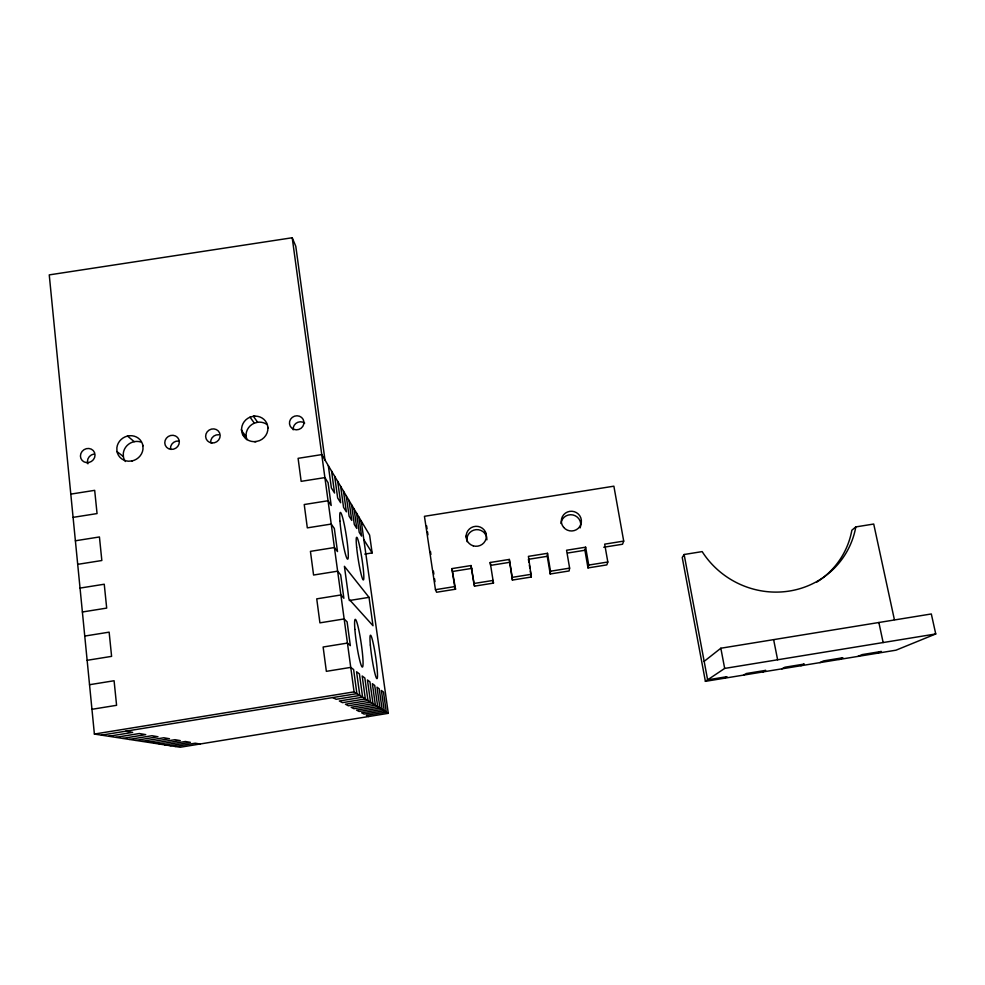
<?xml version="1.0" encoding="UTF-8"?>
<svg xmlns="http://www.w3.org/2000/svg" width="985" height="985" viewBox="0 0 985 985"><rect width="100%" height="100%" fill="white"/><g stroke="black" fill="none" stroke-linecap="round" stroke-linejoin="round"><path stroke-width="1.48" d="M509.54 562.349L490.653 565.365L490.198 562.484L509.319 559.431L512.397 580.067L531.321 577.025L528.416 556.365L547.5 553.311L550.504 571.214L550.221 573.984L569.108 570.955L569.625 568.136L566.572 550.246L585.632 547.192L588.722 565.07L587.983 567.926L606.846 564.898L607.819 562.004L604.679 544.151L623.702 541.097L613.877 486.184L424.437 516.312L435.456 589.683L436.577 592.244L455.55 589.202L451.918 568.616L471.064 565.55L474.524 586.149L493.473 583.108L493.054 580.436L473.871 583.514L471.064 565.55M254.635 415.929L250.03 417.172A13.298 12.645 -25.9 0 0 241.657 430.728L241.867 431.59M267.92 427.305L267.772 430.371A13.298 12.645 -25.9 0 1 259.498 440.627L254.881 441.883M550.221 573.984L547.266 556.303L547.5 553.311M587.983 567.926L584.93 550.258L585.632 547.192M623.702 541.097L622.532 544.237L603.743 547.241M894.368 619.553L873.72 524.032L855.817 526.913A84.932 81.521 30 0 1 789.478 591.037A84.932 81.521 30 0 1 702.157 551.6L684.132 554.506L682.236 557.473L705.395 681.337L896.005 650.186L935.75 633.958L931.317 613.963L720.835 648.229L704.152 661.366M855.817 526.913L851.865 530.213A83.91 80.585 30.2 0 1 816.836 582.073M705.395 681.337L724.677 668.421L935.75 633.958M724.529 678.209L726.992 676.683L707.624 679.847L684.132 554.506M743.638 675.082L746.334 673.518L765.677 670.366L762.747 671.967M781.831 668.84L784.996 667.202L804.302 664.05L800.891 665.725M819.951 662.609L823.583 660.898L842.864 657.746L838.986 659.507M858.009 656.392L862.121 654.606L881.353 651.454L877.019 653.289M241.35 429.509L242.458 433.942L246.915 439.679L246.127 436.515A13.088 12.46 -26.1 0 1 254.364 423.156L257.651 422.269A13.088 12.46 -26.1 0 1 267.157 424.621M101.455 735.142L356.902 693.637L353.615 669.541L350.746 667.387L326.355 671.339L323.129 647.01L347.434 643.082L350.34 645.631L347.102 621.867L344.147 618.949L319.916 622.852L316.739 598.855L340.884 594.977L343.876 598.277L340.675 574.834L337.646 571.177L313.575 575.031L310.435 551.366L334.42 547.537L337.498 551.563L334.334 528.452L331.219 524.069L307.32 527.861L304.23 504.529L328.042 500.749L331.194 505.49L328.079 482.687L324.89 477.602L301.151 481.345L298.098 458.333L321.763 454.602L369.609 535.077L372.133 552.93L364.758 554.099M108.756 736.263L132.655 732.384L125.772 731.19M115.811 737.346L139.304 733.529L145.743 734.638L122.645 738.393M129.244 739.415L151.961 735.721L157.982 736.755L135.622 740.4M141.815 741.348L163.805 737.765L169.457 738.738L147.812 742.271M153.623 743.158L174.936 739.686L180.255 740.609L159.25 744.02M164.729 744.869L185.402 741.496L190.413 742.358L170.036 745.682M175.182 746.47L195.264 743.195L199.992 744.02M361.224 520.979L388.287 713.325L180.193 747.246L94.388 734.059L49.25 274.889L292.213 237.754L295.796 246.312L324.988 460.032M87.136 660.307L111.6 656.367L109.138 632.148L84.759 636.064M89.536 684.71L114.088 680.746L116.587 705.309L91.95 709.298M94.388 734.059L354.083 691.864L388.287 713.325M80.044 588.082L104.25 584.228L106.688 608.102L82.383 611.993M452.829 571.435L471.753 568.394M547.266 556.303L528.403 559.32L528.896 562.275M567.557 553.041L584.93 550.258M349.256 600.53L369.03 597.353L373.007 625.734L348.875 598.991L344.405 566.313L369.03 597.353M435.456 589.683L454.676 586.604L455.55 589.202M512.397 580.067L512.212 577.358L531.371 574.28M550.504 571.214L569.625 568.136M588.722 565.07L607.819 562.004M70.797 494.113L94.683 490.345L97.059 513.579L73.087 517.359M75.389 540.777L99.436 536.96L101.837 560.514L77.704 564.343M127.459 436.01L134.231 441.674M132.421 460.918L128.456 461.214A13.359 12.534 -31.7 0 1 116.932 451.056L116.87 447.732A13.359 12.534 -31.7 0 1 129.688 435.727A13.359 12.534 -31.7 0 1 142.923 445.811M332.819 697.552L336.144 699.301L359.808 695.459L356.57 671.77L359.427 673.925L362.615 697.22L339.345 701L342.448 702.65L365.337 698.931L362.185 676.005L364.856 678.025L367.971 700.581L345.452 704.238L348.358 705.777L370.52 702.17L367.442 679.97L369.954 681.866L372.983 703.721L351.177 707.267L353.91 708.707L375.371 705.223L372.379 683.688L374.731 685.474L377.686 706.676L356.545 710.111L359.119 711.466L379.939 708.08L377.021 687.198L379.237 688.86L382.118 709.446L361.606 712.795L364.019 714.063L384.236 710.776L381.392 690.485L383.485 692.061L386.292 712.069L366.371 715.307L368.649 716.526M125.378 461.509A13.15 12.349 -31.9 0 1 123.371 456.535L116.944 451.573M241.657 430.728L246.127 436.515M250.03 417.172L254.364 423.156M257.651 422.269L253.367 416.273A13.298 12.645 -25.9 0 1 267.858 427.034L268.166 428.253M363.859 539.731L372.133 552.93M473.871 583.514L474.524 586.149M466.139 535.926L466.878 539.115M878.866 622.495L883.151 642.552M773.631 639.634L777.621 659.778M720.835 648.229L724.677 668.421M529.376 565.218L529.868 568.173M530.349 571.128L531.321 577.025M509.319 559.431L512.212 577.358M490.198 562.484L493.473 583.108M485.248 531.604L485.765 534.843M451.918 568.616L454.676 586.604M426.591 525.768L427.047 528.797M427.502 531.814L427.946 534.843M430.445 551.452L430.901 554.481M433.4 571.103L433.856 574.12M434.533 578.651L434.988 581.667M358.909 517.076L361.569 536.086L359.217 532.331L356.521 513.062M354.058 508.937L356.792 528.465L354.304 524.488L351.534 504.689M348.936 500.306L351.731 520.4L349.084 516.177L346.252 495.8M343.494 491.158L346.363 511.831L343.556 507.349L340.65 486.368M337.72 481.431L340.65 502.732L337.658 497.954L334.691 476.346M331.563 471.076L334.568 493.029L331.379 487.944L328.325 465.646M292.213 237.754L354.083 691.864M142.911 445.306L142.985 449.135A13.359 12.534 -31.7 0 1 131.892 460.955M123.371 456.535L123.31 453.272A13.15 12.349 -31.9 0 1 140.867 442.031M87.911 463.812A7.326 6.833 -33.3 0 1 93.92 454.06M293.222 429.805A7.19 6.87 -23.3 0 1 304.673 423.082M170.491 449.049A7.264 6.858 -30.3 0 1 178.691 441.021M210.716 442.745A7.24 6.858 -28.4 0 1 218.855 434.73M256.149 441.539A13.298 12.645 -25.9 0 1 242.458 433.942M467.112 541.676A10.022 9.862 -13 0 1 476.001 529.659A10.022 9.862 -13 0 1 486.898 539.817M560.957 523.491A9.924 9.739 10.2 0 1 573.048 514.983A9.924 9.739 10.2 0 1 580.14 527.923M354.871 629.403A24.083 2.315 81.5 0 0 362.123 666.956A24.083 2.315 81.5 0 0 359.5 633.367A24.083 2.315 81.5 0 0 354.871 629.403M339.973 521.225A23.615 2.253 81.1 0 0 347.274 558.914A23.615 2.253 81.1 0 0 344.848 527.431A23.615 2.253 81.1 0 0 339.973 521.225M356.644 547.254A21.559 1.871 81.1 0 0 363.231 579.931A21.559 1.871 81.1 0 0 360.153 548.719A21.559 1.871 81.1 0 0 356.644 547.254M370.348 645.064A21.978 1.921 81.5 0 0 376.861 678.628A21.978 1.921 81.5 0 0 374.004 647.083A21.978 1.921 81.5 0 0 370.348 645.064M86.545 462.605A7.437 6.944 -33.1 0 0 94.56 452.632A7.437 6.944 -33.1 0 0 82.087 451.401A7.437 6.944 -33.1 0 0 86.545 462.605M170.947 449.369A7.387 6.957 -30.1 0 0 178.827 439.433A7.387 6.957 -30.1 0 0 166.367 438.214A7.387 6.957 -30.1 0 0 170.947 449.369M211.849 442.954A7.351 6.969 -28.2 0 0 219.655 433.031A7.351 6.969 -28.2 0 0 207.195 431.812A7.351 6.969 -28.2 0 0 211.849 442.954M293.912 429.374A7.301 6.969 -23.2 0 0 303.897 421.666A7.301 6.969 -23.2 0 0 292.299 417.369A7.301 6.969 -23.2 0 0 293.912 429.374M473.243 545.838A10.146 9.973 -12.8 0 0 486.159 534.042A10.146 9.973 -12.8 0 0 469.402 528.994A10.146 9.973 -12.8 0 0 473.243 545.838M563.642 527.369A10.047 9.862 10.1 0 0 580.781 524.599A10.047 9.862 10.1 0 0 569.675 511.375A10.047 9.862 10.1 0 0 563.642 527.369"/></g></svg>
